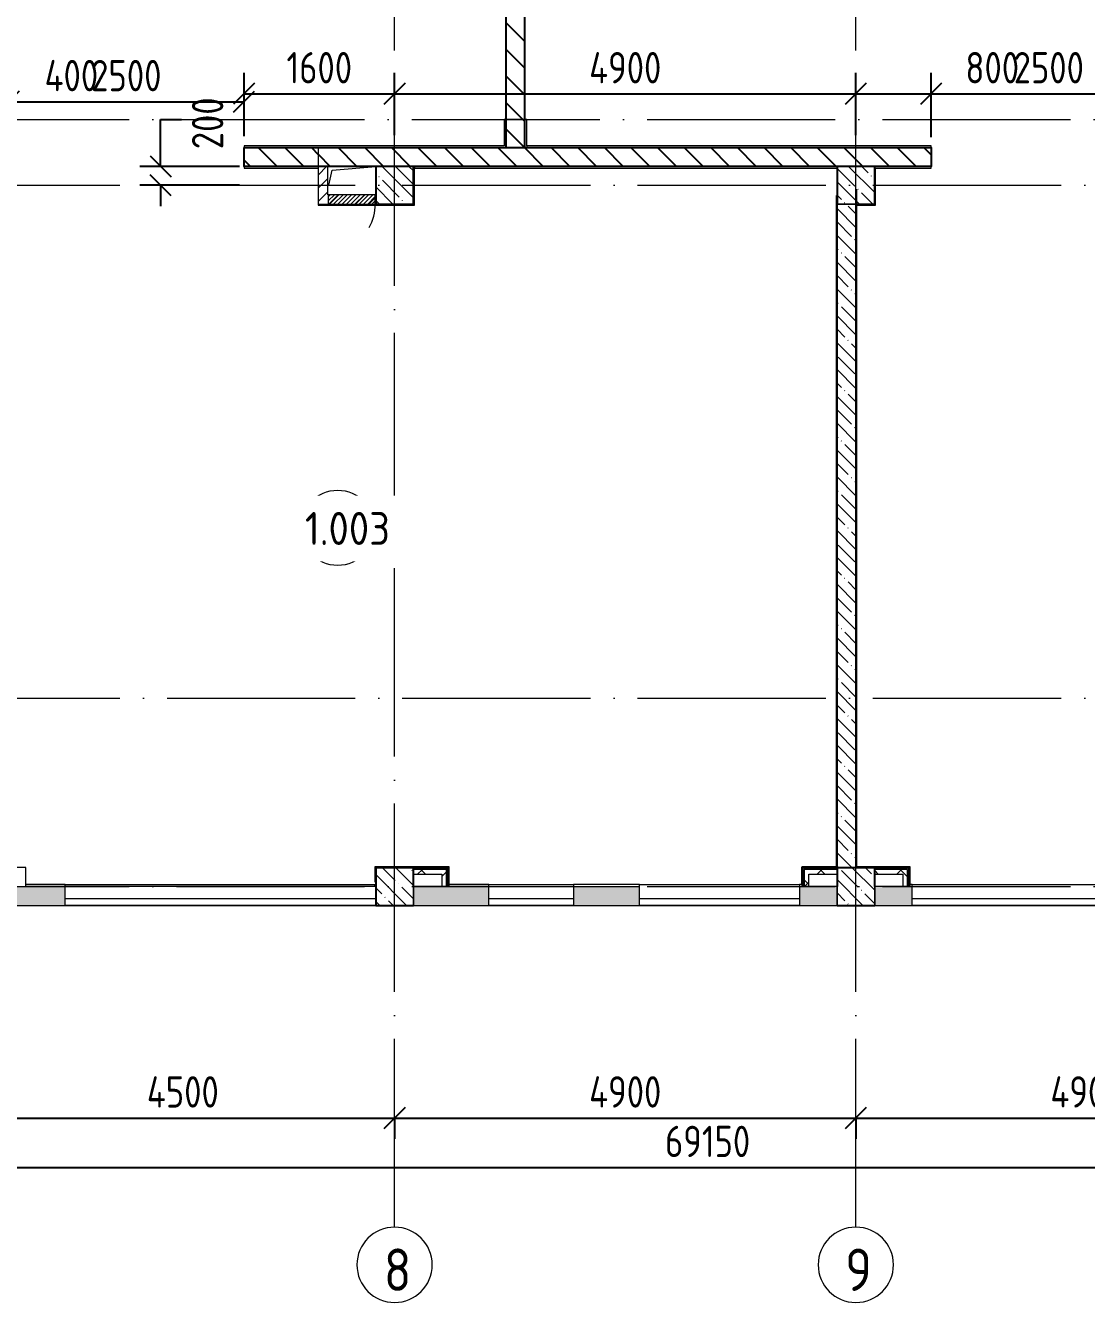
# Model space of a CAD drawing. Header units: millimetres. Extents: x -68946 to 288321, y -402657 to 324925.
# Drawn here: x 27329 to 38600, y 39106 to 52672 of the extents above; entities that cross this region are included whole.
import ezdxf

# ---------------------------------------------------------------- set-up
doc = ezdxf.new("R2010")
doc.units = ezdxf.units.MM
doc.linetypes.add('ADSK_Линия сетки', pattern=[2500, 2000, -250, 0, -250])
doc.layers.get('Defpoints').update_dxf_attribs({"color": 250})
for name, color, linetype, lineweight in [('A-____-____-DIMS', 250, 'Continuous', 9), ('A-AREA-____-IDEN', 250, 'Continuous', 9), ('A-DETL-GENF-OTLN', 250, 'Continuous', 5), ('A-DOOR-____-MCUT', 250, 'Continuous', 5), ('A-DOOR-____-OTLN', 250, 'Continuous', 5), ('A-GLAZ-____-MCUT', 250, 'Continuous', 9), ('A-GLAZ-____-OTLN', 250, 'Continuous', 5), ('A-WALL-____-MCUT', 250, 'Continuous', 13), ('A-WALL-____-PATT', 250, 'Continuous', 13), ('A-WALL-FNSH-MCUT', 250, 'Continuous', 13), ('I-WALL-____-OTLN', 250, 'Continuous', 9), ('S-COLS-____-MCUT', 250, 'Continuous', 25), ('S-COLS-____-OTLN', 250, 'Continuous', 9), ('S-GRID-____-IDEN', 250, 'Continuous', 9), ('S-GRID-____-OTLN', 250, 'Continuous', 9)]:
    doc.layers.add(name, color=color, linetype=linetype, lineweight=lineweight)
doc.styles.add('GOST Common', font='', dxfattribs={"width": 0.9, "height": 350})
doc.styles.add('ISOCPEUR_1', font='isocpeur.ttf', dxfattribs={"width": 0.9, "height": 250})
doc.styles.get("Standard").update_dxf_attribs({"font": 'ГОСТ тип А.ttf'})
doc.styles.get('GOST Common').set_extended_font_data('GOST Common')
doc.dimstyles.new('А3', dxfattribs={"dimtxt": 333, "dimasz": 222, "dimexe": 222, "dimexo": 111, "dimgap": 111, "dimtad": 1, "dimtoh": 1, "dimdec": 0, "dimrnd": 0.0015, "dimzin": 0, "dimdsep": 46, "dimtxsty": 'Standard', "dimblk": 'OBLIQUE', "dimcen": 0, "dimclrd": 7, "dimclre": 7, "dimclrt": 7, "dimadec": 0, "dimazin": 0, "dimtfac": 1, "dimtdec": 0, "dimtofl": 0, "dimtmove": 0, "dimatfit": 3, "dimfxl": 1, "dimtolj": 1, "dimtzin": 0, "dimarcsym": 0})
pattern_1 = [(135, (0, 0), (-141.42136, -141.42136), [])]
pattern_2 = [(45, (0, 0), (-70.71068, 70.71068), [])]
pattern_3 = [(135, (0, 0), (-142.5612, -142.5612), []), (135, (142.56, 0), (-142.5612, -142.5612), [252.016, -50.403, 3.353, -47.05])]
pattern_4 = [(45, (0, 0), (-141.42136, 141.42136), []), (135, (0, 0), (-141.42136, -141.42136), [])]

# ---------------------------------------------------------------- blocks, each defined once
blk = doc.blocks.new('Окно_СКБ_2Ст1 - Окно_СКБ_2Ст_3300_ОК1-29020644-Кладочный план на отм_ 0_000_ Секция 1_')
at = {"layer": 'A-GLAZ-____-MCUT'}
for p, q in [((-1650, -125), (1650, -125)), ((-1650, -195), (1650, -195))]:
    blk.add_line(p, q, dxfattribs=at)
at = {"layer": 'A-GLAZ-____-OTLN'}
for p, q in [((1650, -125), (-1650, -125)), ((-1650, -195), (1650, -195))]:
    blk.add_line(p, q, dxfattribs=at)
blk = doc.blocks.new('Окно_СКБ_2Ст1 - Окно_СКБ_2Ст_3300_ОК1-V1-Кладочный план на отм_ 0_000_ Секция 1_')
at = {"layer": 'A-GLAZ-____-MCUT'}
for p, q in [((-1650, -125), (1650, -125)), ((-1650, -195), (1650, -195))]:
    blk.add_line(p, q, dxfattribs=at)
at = {"layer": 'A-GLAZ-____-OTLN'}
for p, q in [((1650, -125), (-1650, -125)), ((-1650, -195), (1650, -195))]:
    blk.add_line(p, q, dxfattribs=at)
blk = doc.blocks.new('Окно_СКБ_1Ст1 - 120_Окно_СКБ_1Ст_900_ОК3л-29018700-Кладочный план на отм_ 0_000_ Секция 1_')
at = {"layer": 'A-GLAZ-____-MCUT'}
for p, q in [((-450, -125), (450, -125)), ((-450, -195), (450, -195))]:
    blk.add_line(p, q, dxfattribs=at)
at = {"layer": 'A-GLAZ-____-OTLN'}
for p, q in [((450, -125), (-450, -125)), ((-450, -195), (450, -195))]:
    blk.add_line(p, q, dxfattribs=at)
blk = doc.blocks.new('Окно_СКБ_1Ст1 - 120_Окно_СКБ_1Ст_1700_ОК19Л-29018918-Кладочный план на отм_ 0_000_ Секция 1_')
at = {"layer": 'A-GLAZ-____-MCUT'}
for p, q in [((-850, -125), (850, -125)), ((-850, -195), (850, -195))]:
    blk.add_line(p, q, dxfattribs=at)
at = {"layer": 'A-GLAZ-____-OTLN'}
for p, q in [((850, -125), (-850, -125)), ((-850, -195), (850, -195))]:
    blk.add_line(p, q, dxfattribs=at)
blk = doc.blocks.new('BSC_Колонна _Прямоугольная - 400x400-V10-Кладочный план на отм_ 0_000_ Секция 1_')
at = {"layer": 'S-COLS-____-OTLN', "lineweight": 5}
h = blk.add_hatch(dxfattribs=at)
h.set_pattern_fill('FP_17', color=256, style=0, pattern_type=2)
h.set_pattern_definition([(135, (-31249.98, -50975), (-142.5619, -142.5619), []), (135, (-31107.42, -50975), (-142.5619, -142.5619), [252.016, -50.403, 3.353, -47.05])])
h.paths.add_polyline_path([(-200, -200), (200, -200), (200, 200), (-200, 200)])
at = {"layer": 'S-COLS-____-MCUT'}
for p, q in [((200, 200), (-200, 200)), ((-200, 200), (-200, -200)), ((200, -200), (200, 200)), ((-200, -200), (200, -200))]:
    blk.add_line(p, q, dxfattribs=at)
blk = doc.blocks.new('_Wn_-As_OpeningMEP_floor__Rectangular - _Wn_-As_OpeningMEP_floor__Rectangular-32466847-Кладочный план на отм_ 0_000_ Секция 1_')
at = {"layer": 'A-DETL-GENF-OTLN'}
for p, q in [((-212, 112), (250, 150)), ((-250, -50), (-212, 112))]:
    blk.add_line(p, q, dxfattribs=at)
blk = doc.blocks.new('АР_Люк - ЛРС_ВК_500х400_наружный_NCS S 1000-N-42722041-Кладочный план на отм_ 0_000_ Секция 1_')
at = {"layer": 'A-DOOR-____-OTLN'}
h = blk.add_hatch(dxfattribs=at)
h.set_pattern_fill('FP_29', color=256, style=0, pattern_type=2)
h.set_pattern_definition([(45, (125, 0), (-22.6274, 22.6274), [])])
h.paths.add_polyline_path([(375, 50), (-125, 50), (-125, -50), (375, -50)])
at = {"layer": 'A-DETL-GENF-OTLN', "lineweight": 9}
for p, q in [((375, 50), (-125, 50)), ((-125, 50), (-125, -50)), ((375, -50), (375, 50)), ((-125, -50), (375, -50))]:
    blk.add_line(p, q, dxfattribs=at)
at = {"layer": 'A-DOOR-____-MCUT'}
blk.add_arc((375, 50), 500, 150, 180, dxfattribs=at)
blk = doc.blocks.new('Ось сетки - Круг_Ø8 мм-39983606-Кладочный план на отм_ 0_000_ Секция 1_')
at = {"layer": 'S-GRID-____-IDEN'}
for start, end in [(360, 180), (180, 360)]:
    blk.add_arc((0, 0), 4, start, end, dxfattribs=at)
blk = doc.blocks.new('_Oblique')
at = {"color": 0, "linetype": 'ByBlock', "lineweight": -2}
blk.add_line((-0.5, -0.5), (0.5, 0.5), dxfattribs=at)
blk = doc.blocks.new('DIMBLOCK13-Кладочный план на отм_ 0_000_ Секция 1_')
at = {"layer": 'A-____-____-DIMS', "color": 7, "lineweight": -2, "transparency": 16777216}
for p, q in [((26750, 41065), (31250, 41065)), ((26750, 41054), (26750, 40843)), ((31250, 41054), (31250, 40843))]:
    blk.add_line(p, q, dxfattribs=at)
at = {"layer": 'Defpoints', "color": 0, "transparency": 16777216}
for p in [(26750, 41165), (31250, 41165), (31250, 41065)]:
    blk.add_point(p, dxfattribs=at)
at = {"layer": 'A-____-____-DIMS', "color": 7, "lineweight": -2, "transparency": 16777216, "xscale": 222, "yscale": 222, "zscale": 222, "rotation": 180}
blk.add_blockref('_Oblique', (26750, 41065), dxfattribs=at)
at = {"layer": 'A-____-____-DIMS', "color": 7, "lineweight": -2, "transparency": 16777216, "xscale": 222, "yscale": 222, "zscale": 222}
blk.add_blockref('_Oblique', (31250, 41065), dxfattribs=at)
at = {"layer": 'A-____-____-DIMS', "color": 7, "transparency": 16777216, "insert": (29000, 41343), "char_height": 333, "width": 2.57, "attachment_point": 5}
blk.add_mtext('\\A1;4500', dxfattribs=at)
blk = doc.blocks.new('DIMBLOCK14-Кладочный план на отм_ 0_000_ Секция 1_')
at = {"layer": 'A-____-____-DIMS', "color": 7, "lineweight": -2, "transparency": 16777216}
for p, q in [((31250, 41065), (36150, 41065)), ((31250, 41054), (31250, 40843)), ((36150, 41054), (36150, 40843))]:
    blk.add_line(p, q, dxfattribs=at)
at = {"layer": 'Defpoints', "color": 0, "transparency": 16777216}
for p in [(31250, 41165), (36150, 41165), (36150, 41065)]:
    blk.add_point(p, dxfattribs=at)
at = {"layer": 'A-____-____-DIMS', "color": 7, "lineweight": -2, "transparency": 16777216, "xscale": 222, "yscale": 222, "zscale": 222, "rotation": 180}
blk.add_blockref('_Oblique', (31250, 41065), dxfattribs=at)
at = {"layer": 'A-____-____-DIMS', "color": 7, "lineweight": -2, "transparency": 16777216, "xscale": 222, "yscale": 222, "zscale": 222}
blk.add_blockref('_Oblique', (36150, 41065), dxfattribs=at)
at = {"layer": 'A-____-____-DIMS', "color": 7, "transparency": 16777216, "insert": (33700, 41343), "char_height": 333, "width": 2.57, "attachment_point": 5}
blk.add_mtext('\\A1;4900', dxfattribs=at)
blk = doc.blocks.new('DIMBLOCK15-Кладочный план на отм_ 0_000_ Секция 1_')
at = {"layer": 'A-____-____-DIMS', "color": 7, "lineweight": -2, "transparency": 16777216}
for p, q in [((36150, 41065), (41050, 41065)), ((36150, 41054), (36150, 40843)), ((41050, 41054), (41050, 40843))]:
    blk.add_line(p, q, dxfattribs=at)
at = {"layer": 'Defpoints', "color": 0, "transparency": 16777216}
for p in [(36150, 41165), (41050, 41165), (41050, 41065)]:
    blk.add_point(p, dxfattribs=at)
at = {"layer": 'A-____-____-DIMS', "color": 7, "lineweight": -2, "transparency": 16777216, "xscale": 222, "yscale": 222, "zscale": 222, "rotation": 180}
blk.add_blockref('_Oblique', (36150, 41065), dxfattribs=at)
at = {"layer": 'A-____-____-DIMS', "color": 7, "lineweight": -2, "transparency": 16777216, "xscale": 222, "yscale": 222, "zscale": 222}
blk.add_blockref('_Oblique', (41050, 41065), dxfattribs=at)
at = {"layer": 'A-____-____-DIMS', "color": 7, "transparency": 16777216, "insert": (38600, 41343), "char_height": 333, "width": 2.57, "attachment_point": 5}
blk.add_mtext('\\A1;4900', dxfattribs=at)
blk = doc.blocks.new('DIMBLOCK22-Кладочный план на отм_ 0_000_ Секция 1_')
at = {"layer": 'A-____-____-DIMS', "color": 7, "lineweight": -2, "transparency": 16777216}
for p, q in [((0, 40540), (69150, 40540)), ((0, 40529), (0, 40318)), ((69150, 40529), (69150, 40318))]:
    blk.add_line(p, q, dxfattribs=at)
at = {"layer": 'Defpoints', "color": 0, "transparency": 16777216}
for p in [(0, 40640), (69150, 40640), (69150, 40540)]:
    blk.add_point(p, dxfattribs=at)
at = {"layer": 'A-____-____-DIMS', "color": 7, "lineweight": -2, "transparency": 16777216, "xscale": 222, "yscale": 222, "zscale": 222, "rotation": 180}
blk.add_blockref('_Oblique', (0, 40540), dxfattribs=at)
at = {"layer": 'A-____-____-DIMS', "color": 7, "lineweight": -2, "transparency": 16777216, "xscale": 222, "yscale": 222, "zscale": 222}
blk.add_blockref('_Oblique', (69150, 40540), dxfattribs=at)
at = {"layer": 'A-____-____-DIMS', "color": 7, "transparency": 16777216, "insert": (34575, 40817), "char_height": 333, "width": 2.92, "attachment_point": 5}
blk.add_mtext('\\A1;69150', dxfattribs=at)
blk = doc.blocks.new('AAR_СКБ_Марка_Помещения - Номер-17325395-Кладочный план на отм_ 0_000_ Секция 1_')
at = {"layer": 'A-AREA-____-IDEN'}
blk.add_circle((0, 1.5), 4, dxfattribs=at)
blk = doc.blocks.new('DIMBLOCK87-Кладочный план на отм_ 0_000_ Секция 1_')
at = {"layer": 'A-____-____-DIMS', "color": 7, "lineweight": -2, "transparency": 16777216}
for p, q in [((28764, 51175), (28764, 51674)), ((28764, 51674), (28986, 51674)), ((29603, 51175), (28542, 51175)), ((29603, 50975), (28542, 50975)), ((28764, 50975), (28764, 50753))]:
    blk.add_line(p, q, dxfattribs=at)
at = {"layer": 'Defpoints', "color": 0, "transparency": 16777216}
for p in [(28764, 51175), (29714, 51175), (29714, 50975)]:
    blk.add_point(p, dxfattribs=at)
at = {"layer": 'A-____-____-DIMS', "color": 7, "lineweight": -2, "transparency": 16777216, "xscale": 222, "yscale": 222, "zscale": 222}
for p, rotation in [((28764, 51175), 270), ((28764, 50975), 90)]:
    blk.add_blockref('_Oblique', p, dxfattribs=dict(at, rotation=rotation))
at = {"layer": 'A-____-____-DIMS', "color": 7, "transparency": 16777216, "insert": (29097, 51358), "char_height": 333, "width": 1.86, "attachment_point": 1, "rotation": 90, "line_spacing_factor": 1.022761}
blk.add_mtext('\\A1;200', dxfattribs=at)
blk = doc.blocks.new('DIMBLOCK281-Кладочный план на отм_ 0_000_ Секция 1_')
at = {"layer": 'A-____-____-DIMS', "color": 7, "lineweight": -2, "transparency": 16777216}
for p, q in [((29650, 51973), (29650, 52169)), ((31250, 51506), (31250, 52169)), ((29650, 51947), (31250, 51947))]:
    blk.add_line(p, q, dxfattribs=at)
at = {"layer": 'Defpoints', "color": 0, "transparency": 16777216}
for p in [(29650, 51862), (31250, 51947), (31250, 51395)]:
    blk.add_point(p, dxfattribs=at)
at = {"layer": 'A-____-____-DIMS', "color": 7, "lineweight": -2, "transparency": 16777216, "xscale": 222, "yscale": 222, "zscale": 222, "rotation": 180}
blk.add_blockref('_Oblique', (29650, 51947), dxfattribs=at)
at = {"layer": 'A-____-____-DIMS', "color": 7, "lineweight": -2, "transparency": 16777216, "xscale": 222, "yscale": 222, "zscale": 222}
blk.add_blockref('_Oblique', (31250, 51947), dxfattribs=at)
at = {"layer": 'A-____-____-DIMS', "color": 7, "transparency": 16777216, "insert": (30450, 52224), "char_height": 333, "width": 2.3, "attachment_point": 5}
blk.add_mtext('\\A1;1600', dxfattribs=at)
blk = doc.blocks.new('*D618')
at = {"layer": 'A-____-____-DIMS', "color": 7, "lineweight": -2, "transparency": 16777216}
for p, q in [((26750, 51486), (26750, 52084)), ((27150, 51506), (27150, 52084)), ((26750, 51862), (27150, 51862)), ((27150, 51862), (28260, 51862))]:
    blk.add_line(p, q, dxfattribs=at)
at = {"layer": 'Defpoints', "color": 0, "transparency": 16777216}
for p in [(27150, 51862), (26750, 51375), (27150, 51395)]:
    blk.add_point(p, dxfattribs=at)
at = {"layer": 'A-____-____-DIMS', "color": 7, "lineweight": -2, "transparency": 16777216, "xscale": 222, "yscale": 222, "zscale": 222, "rotation": 180}
blk.add_blockref('_Oblique', (26750, 51862), dxfattribs=at)
at = {"layer": 'A-____-____-DIMS', "color": 7, "lineweight": -2, "transparency": 16777216, "xscale": 222, "yscale": 222, "zscale": 222}
blk.add_blockref('_Oblique', (27150, 51862), dxfattribs=at)
at = {"layer": 'A-____-____-DIMS', "color": 7, "transparency": 16777216, "insert": (27816, 52140), "char_height": 333, "attachment_point": 5}
blk.add_mtext('\\A1;400', dxfattribs=at)
blk = doc.blocks.new('*D619')
at = {"layer": 'A-____-____-DIMS', "color": 7, "lineweight": -2, "transparency": 16777216}
for p, q in [((27150, 51506), (27150, 52084)), ((29650, 51496), (29650, 52084)), ((27150, 51862), (29650, 51862))]:
    blk.add_line(p, q, dxfattribs=at)
at = {"layer": 'Defpoints', "color": 0, "transparency": 16777216}
for p in [(29650, 51862), (27150, 51395), (29650, 51385)]:
    blk.add_point(p, dxfattribs=at)
at = {"layer": 'A-____-____-DIMS', "color": 7, "lineweight": -2, "transparency": 16777216, "xscale": 222, "yscale": 222, "zscale": 222, "rotation": 180}
blk.add_blockref('_Oblique', (27150, 51862), dxfattribs=at)
at = {"layer": 'A-____-____-DIMS', "color": 7, "lineweight": -2, "transparency": 16777216, "xscale": 222, "yscale": 222, "zscale": 222}
blk.add_blockref('_Oblique', (29650, 51862), dxfattribs=at)
at = {"layer": 'A-____-____-DIMS', "color": 7, "transparency": 16777216, "insert": (28400, 52140), "char_height": 333, "attachment_point": 5}
blk.add_mtext('\\A1;2500', dxfattribs=at)
blk = doc.blocks.new('*D620')
at = {"layer": 'A-____-____-DIMS', "color": 7, "lineweight": -2, "transparency": 16777216}
for p, q in [((31250, 51506), (31250, 52169)), ((36150, 51506), (36150, 52169)), ((31250, 51947), (36150, 51947))]:
    blk.add_line(p, q, dxfattribs=at)
at = {"layer": 'Defpoints', "color": 0, "transparency": 16777216}
for p in [(36150, 51947), (31250, 51395), (36150, 51395)]:
    blk.add_point(p, dxfattribs=at)
at = {"layer": 'A-____-____-DIMS', "color": 7, "lineweight": -2, "transparency": 16777216, "xscale": 222, "yscale": 222, "zscale": 222, "rotation": 180}
blk.add_blockref('_Oblique', (31250, 51947), dxfattribs=at)
at = {"layer": 'A-____-____-DIMS', "color": 7, "lineweight": -2, "transparency": 16777216, "xscale": 222, "yscale": 222, "zscale": 222}
blk.add_blockref('_Oblique', (36150, 51947), dxfattribs=at)
at = {"layer": 'A-____-____-DIMS', "color": 7, "transparency": 16777216, "insert": (33700, 52224), "char_height": 333, "attachment_point": 5}
blk.add_mtext('\\A1;4900', dxfattribs=at)
blk = doc.blocks.new('*D621')
at = {"layer": 'A-____-____-DIMS', "color": 7, "lineweight": -2, "transparency": 16777216}
for p, q in [((36150, 51506), (36150, 52169)), ((36950, 51486), (36950, 52169)), ((36150, 51947), (36950, 51947)), ((36950, 51947), (38027, 51947))]:
    blk.add_line(p, q, dxfattribs=at)
at = {"layer": 'Defpoints', "color": 0, "transparency": 16777216}
for p in [(36950, 51947), (36150, 51395), (36950, 51375)]:
    blk.add_point(p, dxfattribs=at)
at = {"layer": 'A-____-____-DIMS', "color": 7, "lineweight": -2, "transparency": 16777216, "xscale": 222, "yscale": 222, "zscale": 222, "rotation": 180}
blk.add_blockref('_Oblique', (36150, 51947), dxfattribs=at)
at = {"layer": 'A-____-____-DIMS', "color": 7, "lineweight": -2, "transparency": 16777216, "xscale": 222, "yscale": 222, "zscale": 222}
blk.add_blockref('_Oblique', (36950, 51947), dxfattribs=at)
at = {"layer": 'A-____-____-DIMS', "color": 7, "transparency": 16777216, "insert": (37599, 52224), "char_height": 333, "attachment_point": 5}
blk.add_mtext('\\A1;800', dxfattribs=at)
blk = doc.blocks.new('*D622')
at = {"layer": 'A-____-____-DIMS', "color": 7, "lineweight": -2, "transparency": 16777216}
for p, q in [((36950, 51486), (36950, 52169)), ((39450, 51506), (39450, 52169)), ((36950, 51947), (39450, 51947))]:
    blk.add_line(p, q, dxfattribs=at)
at = {"layer": 'Defpoints', "color": 0, "transparency": 16777216}
for p in [(39450, 51947), (36950, 51375), (39450, 51395)]:
    blk.add_point(p, dxfattribs=at)
at = {"layer": 'A-____-____-DIMS', "color": 7, "lineweight": -2, "transparency": 16777216, "xscale": 222, "yscale": 222, "zscale": 222, "rotation": 180}
blk.add_blockref('_Oblique', (36950, 51947), dxfattribs=at)
at = {"layer": 'A-____-____-DIMS', "color": 7, "lineweight": -2, "transparency": 16777216, "xscale": 222, "yscale": 222, "zscale": 222}
blk.add_blockref('_Oblique', (39450, 51947), dxfattribs=at)
at = {"layer": 'A-____-____-DIMS', "color": 7, "transparency": 16777216, "insert": (38200, 52224), "char_height": 333, "attachment_point": 5}
blk.add_mtext('\\A1;2500', dxfattribs=at)

msp = doc.modelspace()

# ---------------------------------------------------------------- hatches: boundary and pattern name
h = msp.add_hatch()
h.set_pattern_fill('FP_1', color=256, style=0, pattern_type=2)
h.set_pattern_definition([(135, (4e-12, 1e-09), (-141.42136, -141.42136), [])])
h.paths.add_polyline_path([(32435, 51375), (32635, 51375), (32635, 54375.0003), (32435, 54375.0003), (32435, 51645.0003)])
h.paths.add_polyline_path([(32635, 54375.0003), (32635, 54675.0006), (32435, 54675.0006), (32435, 54375.0003)])
h = msp.add_hatch()
h.set_pattern_fill('FP_1', color=256, style=0, pattern_type=2)
h.set_pattern_definition(pattern_1)
h.paths.add_polyline_path([(34257.4781, 51175), (34259.9781, 51175), (34259.9781, 51375), (30439.9781, 51375), (30439.9781, 51175), (34116.5005, 51175)])
h.paths.add_polyline_path([(30438.9781, 51175), (30438.9781, 51375), (29650, 51375), (29650, 51175), (29718.4065, 51175)])
h.paths.add_polyline_path([(26969.9781, 51175), (27150, 51175), (27150, 51375), (26549.9781, 51375), (26549.9781, 51175), (26949.9781, 51175)])
h = msp.add_hatch()
h.set_pattern_fill('FP_1', color=256, style=0, pattern_type=2)
h.set_pattern_definition(pattern_1)
h.paths.add_polyline_path([(45150, 51175), (45150, 51375), (39449.9781, 51375), (39449.9781, 51175), (42912.6886, 51175)])
h.paths.add_polyline_path([(36315.5475, 51175), (36949.9781, 51175), (36949.9781, 51375), (34259.9781, 51375), (34259.9781, 51175)])
at = {"layer": 'A-WALL-____-PATT', "lineweight": 15}
h = msp.add_hatch(dxfattribs=at)
h.set_pattern_fill('FP_1', color=5, style=0, pattern_type=2)
h.set_pattern_definition(pattern_1)
h.paths.add_polyline_path([(32635, 51375), (32635, 51675.0003), (32435, 51675.0003), (32435, 51375)])
h.paths.add_polyline_path([(32635, 54375.0003), (32635, 54675.0006), (32435, 54675.0006), (32435, 54375.0003)])
h = msp.add_hatch(dxfattribs=at)
h.set_pattern_fill('FP_6', color=94, style=0, pattern_type=2)
h.set_pattern_definition(pattern_2)
h.paths.add_polyline_path([(30439.9781, 50775), (30539.9781, 50775), (30539.9781, 51175), (30439.9781, 51175), (30439.9781, 51155)])
h = msp.add_hatch(dxfattribs=at)
h.set_pattern_fill('FP_6', color=94, style=0, pattern_type=2)
h.set_pattern_definition(pattern_2)
h.paths.add_polyline_path([(30817.93, 50775), (31049.9781, 50775.4375), (31049.9781, 50875), (30539.9781, 50875), (30539.9781, 50775), (30544.989, 50775)])
h = msp.add_hatch(dxfattribs=at)
h.set_pattern_fill('FP_8', color=256, style=0, pattern_type=2)
h.set_pattern_definition(pattern_3)
h.paths.add_polyline_path([(35950, 43725.0355), (36150, 43725.0355), (36150, 50775), (35950, 50775), (35950, 44292.4522)])
h = msp.add_hatch(dxfattribs=at)
h.set_pattern_fill('FP_28', color=42, style=0, pattern_type=2)
h.set_pattern_definition(pattern_4)
h.paths.add_polyline_path([(31752.5812, 43657), (31752.5812, 43707), (31449.9781, 43707), (31449.9781, 43657), (31642.5726, 43657)])
h = msp.add_hatch(dxfattribs=at)
h.set_pattern_fill('FP_28', color=42, style=0, pattern_type=2)
h.set_pattern_definition(pattern_4)
h.paths.add_polyline_path([(31802.5812, 43525.0006), (31802.5812, 43707), (31752.5812, 43707), (31752.5812, 43525.0006)])
h = msp.add_hatch(dxfattribs=at)
h.set_pattern_fill('FP_28', color=42, style=0, pattern_type=2)
h.set_pattern_definition(pattern_4)
h.paths.add_polyline_path([(35650, 43525.0006), (35650, 43707.0355), (35600, 43707.0355), (35600, 43525.0006)])
h = msp.add_hatch(dxfattribs=at)
h.set_pattern_fill('FP_28', color=42, style=0, pattern_type=2)
h.set_pattern_definition(pattern_4)
h.paths.add_polyline_path([(35650, 43657.0355), (35949.9781, 43657.0355), (35949.9781, 43707.0355), (35650, 43707.0355)])
h = msp.add_hatch(dxfattribs=at)
h.set_pattern_fill('FP_28', color=42, style=0, pattern_type=2)
h.set_pattern_definition(pattern_4)
h.paths.add_polyline_path([(36650, 43657), (36650, 43707), (36349.9781, 43707), (36349.9781, 43657), (36590.4284, 43657)])
h = msp.add_hatch(dxfattribs=at)
h.set_pattern_fill('FP_28', color=42, style=0, pattern_type=2)
h.set_pattern_definition(pattern_4)
h.paths.add_polyline_path([(36700, 43525.0006), (36700, 43707), (36650, 43707), (36650, 43525.0006)])
h = msp.add_hatch(dxfattribs=at)
h.set_pattern_fill('FP_9', color=256, style=0, pattern_type=2)
h.set_pattern_definition([(50, (0, 0), (364.3679, -31.8783), [38.1, -419.1]), (355, (0, 0), (-70.4859, 382.1133), [30.48, -335.28]), (100.451, (30.36, -2.66), (293.885, 350.2334), [32.38, -356.18]), (46.184, (0, 101.6), (542.1585, -84.0858), [57.15, -628.65]), (96.636, (45.2, 94.6), (474.805, 494.8554), [48.57, -534.27]), (351.184, (0, 101.6), (474.81, 494.85), [45.72, -502.92]), (21, (50.8, 76.2), (303.2285, -204.5305), [38.1, -419.1]), (326, (50.8, 76.2), (123.6039, 368.376), [30.48, -335.28]), (71.451, (76.07, 59.16), (426.8341, 163.8427), [32.38, -356.18]), (37.5, (0, 0), (6.17665, 169.11015), [16.764, -314.452, 16.764, -323.596, -336.55]), (37.5, (0, 0), (6.17665, 169.11015), [-671.576, 16.764, -319.786]), (7.5, (0, 0), (133.63888, 200.3615), [16.764, -177.292, 16.764, -306.832, -128.27]), (7.5, (0, 0), (133.63888, 200.3615), [-517.652, 16.764, -111.506]), (327.5, (-113.28, 0), (271.18182, -11.45836), [16.764, -110.236, 16.764, -379.476, -525.78]), (327.5, (-113.28, 0), (271.18182, -11.45836), [-523.24, 16.764, -509.016]), (317.5, (-164.08, 0), (296.2585, 50.85285), [16.764, -148.336, 16.764, -246.38, -373.38]), (317.5, (-164.08, 0), (296.2585, 50.85285), [-428.244, 16.764, -356.616])])
h.paths.add_polyline_path([(54349.9781, 43325.0006), (54349.9781, 43525.0006), (53550, 43525.0006), (53550, 43325.0006)])
h.paths.add_polyline_path([(51708.8766, 43325.0006), (51850, 43325.0006), (51850, 43525.0006), (51150, 43525.0006), (51150, 43325.0006)])
h.paths.add_polyline_path([(49849.9781, 43325.0006), (49849.9781, 43525.0006), (49050, 43525.0006), (49050, 43325.0006)])
h.paths.add_polyline_path([(45349.9781, 43325.0006), (45349.9781, 43525.0006), (44550, 43525.0006), (44550, 43325.0006)])
h.paths.add_polyline_path([(40849.9781, 43325.0006), (40849.9781, 43525.0006), (40050, 43525.0006), (40050, 43325.0006)])
h.paths.add_polyline_path([(36750, 43325.0006), (36750, 43525.0006), (36349.9781, 43525.0006), (36349.9781, 43325.0006)])
h.paths.add_polyline_path([(35550, 43325.0006), (35949.9781, 43325.0006), (35949.9781, 43525.0006), (35550, 43525.0006), (35550, 43458.3234)])
h.paths.add_polyline_path([(33850, 43325.0006), (33850, 43525.0006), (33150, 43525.0006), (33150, 43325.0006)])
h.paths.add_polyline_path([(32250, 43325.0006), (32250, 43525.0006), (31449.9781, 43525.0006), (31449.9781, 43325.0006)])
h.paths.add_polyline_path([(26949.9781, 43325.0006), (27750, 43325.0006), (27750, 43525.0006), (26949.9781, 43525.0006), (26949.9781, 43458.3234)])
h.paths.add_polyline_path([(23250, 43325.0006), (23250, 43525.0006), (22449.9781, 43525.0006), (22449.9781, 43325.0006)])
h.paths.add_polyline_path([(18750, 43325.0006), (18750, 43525.0006), (17949.9781, 43525.0006), (17949.9781, 43325.0006)])
h.paths.add_polyline_path([(15850, 43325.0006), (15850, 43525.0006), (15150, 43525.0006), (15150, 43325.0006)])
h.paths.add_polyline_path([(14250, 43325.0006), (14250, 43525.0006), (13449.9781, 43525.0006), (13449.9781, 43325.0006)])
h.paths.add_polyline_path([(8949.9781, 43325.0006), (9750, 43325.0006), (9750, 43525.0006), (8949.9781, 43525.0006), (8949.9781, 43458.3234)])
h.paths.add_polyline_path([(5250, 43325.0006), (5250, 43525.0006), (4449.9781, 43525.0006), (4449.9781, 43325.0006)])
h.paths.add_polyline_path([(750.0209, 43325.0006), (750.0209, 43525.0006), (199.9781, 43525.0006), (199.9781, 43325.0006)])
at = {"layer": 'I-WALL-____-OTLN'}
h = msp.add_hatch(dxfattribs=at)
h.set_pattern_fill('FP_28', color=30, style=0, pattern_type=2)
h.set_pattern_definition(pattern_4)
h.paths.add_polyline_path([(31642.5726, 43719.5), (31815.0812, 43719.5), (31815.0812, 43732), (31449.9781, 43732), (31449.9781, 43719.5)])
h = msp.add_hatch(dxfattribs=at)
h.set_pattern_fill('FP_28', color=30, style=0, pattern_type=2)
h.set_pattern_definition(pattern_4)
h.paths.add_polyline_path([(31802.5812, 43707), (31802.5812, 43719.5), (31449.9781, 43719.5), (31449.9781, 43707), (31752.5812, 43707)])
h = msp.add_hatch(dxfattribs=at)
h.set_pattern_fill('FP_28', color=30, style=0, pattern_type=2)
h.set_pattern_definition(pattern_4)
h.paths.add_polyline_path([(31802.5812, 43525.0006), (31815.0812, 43525.0006), (31815.0812, 43719.5), (31802.5812, 43719.5), (31802.5812, 43707)])
h = msp.add_hatch(dxfattribs=at)
h.set_pattern_fill('FP_28', color=30, style=0, pattern_type=2)
h.set_pattern_definition(pattern_4)
h.paths.add_polyline_path([(31815.0812, 43525.0006), (31827.5812, 43525.0006), (31827.5812, 43732), (31815.0812, 43732), (31815.0812, 43557.1348)])
h = msp.add_hatch(dxfattribs=at)
h.set_pattern_fill('FP_28', color=30, style=0, pattern_type=2)
h.set_pattern_definition(pattern_4)
h.paths.add_polyline_path([(35575, 43525.0006), (35587.5, 43525.0006), (35587.5, 43732.0355), (35575, 43732.0355), (35575, 43545.0006)])
h = msp.add_hatch(dxfattribs=at)
h.set_pattern_fill('FP_28', color=30, style=0, pattern_type=2)
h.set_pattern_definition(pattern_4)
h.paths.add_polyline_path([(35765.7858, 43719.5355), (35949.9781, 43719.5355), (35949.9781, 43732.0355), (35587.5, 43732.0355), (35587.5, 43719.5355), (35650, 43719.5355)])
h = msp.add_hatch(dxfattribs=at)
h.set_pattern_fill('FP_28', color=30, style=0, pattern_type=2)
h.set_pattern_definition(pattern_4)
h.paths.add_polyline_path([(35587.5, 43525.0006), (35600, 43525.0006), (35600, 43719.5355), (35587.5, 43719.5355)])
h = msp.add_hatch(dxfattribs=at)
h.set_pattern_fill('FP_28', color=30, style=0, pattern_type=2)
h.set_pattern_definition(pattern_4)
h.paths.add_polyline_path([(35765.7858, 43707.0355), (35949.9781, 43707.0355), (35949.9781, 43719.5355), (35600, 43719.5355), (35600, 43707.0355), (35650, 43707.0355)])
h = msp.add_hatch(dxfattribs=at)
h.set_pattern_fill('FP_28', color=30, style=0, pattern_type=2)
h.set_pattern_definition(pattern_4)
h.paths.add_polyline_path([(36650, 43719.5), (36712.5, 43719.5), (36712.5, 43732), (36349.9781, 43732), (36349.9781, 43719.5), (36590.4284, 43719.5)])
h = msp.add_hatch(dxfattribs=at)
h.set_pattern_fill('FP_28', color=30, style=0, pattern_type=2)
h.set_pattern_definition(pattern_4)
h.paths.add_polyline_path([(36349.9781, 43707), (36700, 43707), (36700, 43719.5), (36349.9781, 43719.5)])
h = msp.add_hatch(dxfattribs=at)
h.set_pattern_fill('FP_28', color=30, style=0, pattern_type=2)
h.set_pattern_definition(pattern_4)
h.paths.add_polyline_path([(36712.5, 43525.0006), (36712.5, 43719.5), (36700, 43719.5), (36700, 43525.0006)])
h = msp.add_hatch(dxfattribs=at)
h.set_pattern_fill('FP_28', color=30, style=0, pattern_type=2)
h.set_pattern_definition(pattern_4)
h.paths.add_polyline_path([(36712.5, 43525.0006), (36725, 43525.0006), (36725, 43732), (36712.5, 43732), (36712.5, 43719.5)])
at = {"layer": 'S-COLS-____-OTLN', "lineweight": 5}
h = msp.add_hatch(dxfattribs=at)
h.set_pattern_fill('FP_8', color=256, style=0, pattern_type=2)
h.set_pattern_definition(pattern_3)
h.paths.add_polyline_path([(36150, 50775), (36349.9781, 50775), (36349.9781, 51175), (35949.9781, 51175), (35949.9781, 50775)])
h = msp.add_hatch(dxfattribs=at)
h.set_pattern_fill('FP_8', color=256, style=0, pattern_type=2)
h.set_pattern_definition(pattern_3)
h.paths.add_polyline_path([(31049.9781, 43325), (31449.9781, 43325), (31449.9781, 43725), (31049.9781, 43725), (31049.9781, 43458.3234)])
h = msp.add_hatch(dxfattribs=at)
h.set_pattern_fill('FP_8', color=256, style=0, pattern_type=2)
h.set_pattern_definition(pattern_3)
h.paths.add_polyline_path([(35949.9781, 43325), (36349.9781, 43325), (36349.9781, 43725), (35949.9781, 43725), (35949.9781, 43458.3234)])

# ---------------------------------------------------------------- linework, layer by layer
for p, q in [((32435, 51375), (32435, 54675.0006)), ((32635, 51375), (32635, 54675.0006))]:
    msp.add_line(p, q)
msp.add_lwpolyline([(29650, 51375), (36949.9781, 51375), (36949.9781, 51175), (29650, 51175)], close=True)
at = {"layer": 'A-WALL-____-MCUT', "lineweight": 15}
for p, q in [((32635, 51675.0003), (32435, 51675.0003)), ((32435, 51375), (32435, 51675.0003)), ((32635, 51675.0003), (32635, 51375)), ((29650, 51375), (29650, 51175)), ((29650, 51375), (32435, 51375)), ((30438.9781, 51375), (30438.9781, 50765)), ((30439.9781, 50765), (30439.9781, 51375)), ((35939.9781, 51375), (32635, 51375)), ((32655, 51395), (32655, 51375)), ((36949.9781, 51375), (35949.9781, 51375)), ((36949.9781, 51175), (36949.9781, 51375)), ((31049.9781, 51175), (29650, 51175)), ((30539.9781, 50875), (30539.9781, 51175)), ((31449.9781, 51175), (35949.9781, 51175)), ((31459.9781, 51175), (31459.9781, 51155)), ((36949.9781, 51175), (35949.9781, 51175)), ((36359.9781, 51155), (36349.9781, 51155)), ((31049.9781, 50875), (30539.9781, 50875)), ((30438.9781, 50765), (30439.9781, 50765)), ((30439.9781, 50775), (31049.9781, 50775)), ((35950, 50775), (35950, 43725.0355)), ((36150, 50775), (35950, 50775)), ((36150, 43725.0355), (36150, 50775)), ((27330.5812, 43728), (26949.9781, 43728)), ((27330.5812, 43525), (27330.5812, 43728)), ((31249.9781, 43732), (31249.9781, 43735)), ((31830.5812, 43735), (31249.9781, 43735)), ((31249.9781, 43732), (31827.5812, 43732)), ((31815.0812, 43719.5), (31449.9781, 43719.5)), ((31449.9781, 43707), (31449.9781, 43657)), ((31802.5812, 43707), (31449.9781, 43707)), ((31802.5812, 43525.0006), (31802.5812, 43707)), ((31815.0812, 43525.0006), (31815.0812, 43719.5)), ((31827.5812, 43525.0006), (31827.5812, 43732)), ((31830.5812, 43525.0006), (31830.5812, 43735)), ((35574.5423, 43735.0355), (35574.5423, 43525.0006)), ((35950, 43735.0355), (35574.5423, 43735.0355)), ((35577.5423, 43545.0006), (35577.5423, 43732.0355)), ((35577.5423, 43732.0355), (35949.9781, 43732.0355)), ((35587.5, 43719.5355), (35587.5, 43525.0006)), ((35949.9781, 43719.5355), (35587.5, 43719.5355)), ((35600, 43707.0355), (35600, 43525.0006)), ((35949.9781, 43707.0355), (35600, 43707.0355)), ((35949.9781, 43657.0355), (35949.9781, 43707.0355)), ((35950, 43725.0355), (36150, 43725.0355)), ((36349.9781, 43732), (36349.9781, 43735)), ((36725.5812, 43735), (36349.9781, 43735)), ((36349.9781, 43732), (36722.5812, 43732)), ((36712.5, 43719.5), (36349.9781, 43719.5)), ((36349.9781, 43707), (36349.9781, 43657)), ((36700, 43707), (36349.9781, 43707)), ((36700, 43525.0006), (36700, 43707)), ((36712.5, 43525.0006), (36712.5, 43719.5)), ((36722.5812, 43732), (36722.5812, 43545.0006)), ((36725.5812, 43525.0006), (36725.5812, 43735)), ((31449.9781, 43657), (31752.5812, 43657)), ((31752.5812, 43657), (31752.5812, 43525.0006)), ((35650, 43525.0006), (35650, 43657.0355)), ((35650, 43657.0355), (35949.9781, 43657.0355)), ((36349.9781, 43657), (36650, 43657)), ((36650, 43657), (36650, 43525.0006)), ((27330.5812, 43525.0006), (27327.5812, 43525.0006)), ((27327.5812, 43525), (27330.5812, 43525)), ((27750, 43525.0006), (27330.5812, 43525.0006)), ((27750, 43325.0006), (27750, 43525.0006)), ((32250, 43525.0006), (31449.9781, 43525.0006)), ((31449.9781, 43525.0006), (31449.9781, 43325.0006)), ((32250, 43325.0006), (32250, 43525.0006)), ((33150, 43525.0006), (33850, 43525.0006)), ((33150, 43525.0006), (33150, 43325.0006)), ((33850, 43325.0006), (33850, 43525.0006)), ((35550, 43525.0006), (35574.5423, 43525.0006)), ((35550, 43525.0006), (35550, 43325.0006)), ((35575, 43525.0006), (35574.5423, 43525.0006)), ((35575, 43545.0006), (35577.5423, 43545.0006)), ((35949.9781, 43525.0006), (35575, 43525.0006)), ((35949.9781, 43325.0006), (35949.9781, 43525.0006)), ((36725, 43525.0006), (36349.9781, 43525.0006)), ((36349.9781, 43525.0006), (36349.9781, 43325.0006)), ((36722.5812, 43545.0006), (36725, 43545.0006)), ((36725.5812, 43525.0006), (36725, 43525.0006)), ((36725.5812, 43525.0006), (36750, 43525.0006)), ((36750, 43325.0006), (36750, 43525.0006)), ((26949.9781, 43325.0006), (27750, 43325.0006)), ((31449.9781, 43325.0006), (32250, 43325.0006)), ((33150, 43325.0006), (33850, 43325.0006)), ((35550, 43325.0006), (35949.9781, 43325.0006)), ((36349.9781, 43325.0006), (36750, 43325.0006))]:
    msp.add_line(p, q, dxfattribs=at)
at = {"layer": 'A-WALL-FNSH-MCUT', "lineweight": 15}
for p, q in [((32435, 51675.0003), (32415, 51675.0003)), ((32415, 51675.0003), (32415, 51395)), ((32655, 51675.0003), (32635, 51675.0003)), ((32655, 51395), (32655, 51675.0003)), ((32415, 51395), (29650, 51395)), ((29650, 51395), (29650, 51375)), ((36949.9781, 51395), (32655, 51395)), ((36949.9781, 51375), (36949.9781, 51395)), ((29650, 51175), (29650, 51155)), ((29650, 51155), (30439.9781, 51155)), ((31459.9781, 50765), (31459.9781, 51155)), ((31459.9781, 51155), (35949.9781, 51155)), ((36349.9781, 51175), (36349.9781, 50775)), ((36359.9781, 51155), (36949.9781, 51155)), ((36359.9781, 50765), (36359.9781, 51155)), ((36949.9781, 51155), (36949.9781, 51175)), ((36150, 50925), (36150, 43725)), ((36160, 50925), (36150, 50925)), ((36160, 50775), (36160, 50925)), ((30439.9781, 50765), (31459.9781, 50765)), ((35940, 50865), (35940, 43735.0355)), ((35950, 50775), (35950, 50865)), ((36349.9781, 50775), (36160, 50775)), ((36160, 43735), (36160, 50765)), ((36160, 50765), (36359.9781, 50765)), ((31249.9781, 43735), (31039.9781, 43735)), ((31039.9781, 43735), (31039.9781, 43575.0006)), ((31049.9781, 43725), (31249.9781, 43725)), ((31049.9781, 43575.0006), (31049.9781, 43725)), ((31249.9781, 43725), (31249.9781, 43732)), ((31449.9781, 43732), (31449.9781, 43707)), ((35575, 43732.0355), (35575, 43545.0006)), ((35577.5423, 43732.0355), (35575, 43732.0355)), ((35949.9781, 43707.0355), (35949.9781, 43732.0355)), ((36150, 43725), (36349.9781, 43725)), ((36349.9781, 43735), (36160, 43735)), ((36349.9781, 43725), (36349.9781, 43732)), ((36349.9781, 43725), (36349.9781, 43707)), ((36725, 43732), (36722.5812, 43732)), ((36725, 43545.0006), (36725, 43732)), ((31039.9781, 43575.0006), (31049.9781, 43575.0006)), ((27750, 43545), (27330.5812, 43545)), ((27330.5812, 43525), (27750, 43525)), ((27750, 43525.0006), (27750, 43545)), ((32250, 43545.0006), (31830.5812, 43545.0006)), ((32250, 43525.0006), (32250, 43545.0006)), ((33850, 43545.0006), (33150, 43545.0006)), ((33150, 43545.0006), (33150, 43525.0006)), ((33850, 43525.0006), (33850, 43545.0006)), ((35574.5423, 43545.0006), (35550, 43545.0006)), ((35550, 43545.0006), (35550, 43525.0006)), ((36750, 43545.0006), (36725.5812, 43545.0006)), ((36750, 43525.0006), (36750, 43545.0006))]:
    msp.add_line(p, q, dxfattribs=at)
at = {"layer": 'I-WALL-____-OTLN', "lineweight": 15}
for p, q in [((27750, 43545), (31039.9781, 43545)), ((31039.9781, 43525), (27750, 43525)), ((31039.9781, 43525.0006), (31039.9781, 43535.0006)), ((32250, 43545.0006), (33150, 43545.0006)), ((33850, 43545.0006), (35550, 43545.0006)), ((36750, 43545.0006), (40050, 43545.0006)), ((31049.9781, 43325.0006), (27750, 43325.0006)), ((33150, 43325.0006), (32250, 43325.0006)), ((35550, 43325.0006), (33850, 43325.0006)), ((40050, 43325.0006), (36750, 43325.0006))]:
    msp.add_line(p, q, dxfattribs=at)
at = {"layer": 'S-COLS-____-MCUT'}
for p, q in [((36349.9781, 51175), (35949.9781, 51175)), ((35949.9781, 51175), (35949.9781, 50775)), ((36349.9781, 50775), (36349.9781, 51175)), ((36150, 50775), (36349.9781, 50775)), ((31449.9781, 43725), (31049.9781, 43725)), ((31049.9781, 43725), (31049.9781, 43325)), ((31449.9781, 43525.0006), (31449.9781, 43725)), ((36349.9781, 43725), (35949.9781, 43725)), ((35949.9781, 43725), (35949.9781, 43525.0006)), ((36349.9781, 43525.0006), (36349.9781, 43725)), ((31049.9781, 43325), (31449.9781, 43325)), ((35949.9781, 43325), (36349.9781, 43325))]:
    msp.add_line(p, q, dxfattribs=at)
at = {"layer": 'S-COLS-____-OTLN'}
for p, q in [((35949.9781, 50775), (36150, 50775)), ((31449.9781, 43325), (31449.9781, 43525.0006)), ((35949.9781, 43525.0006), (35949.9781, 43325)), ((36349.9781, 43325), (36349.9781, 43525.0006))]:
    msp.add_line(p, q, dxfattribs=at)
at = {"layer": 'S-GRID-____-OTLN', "linetype": 'ADSK_Линия сетки'}
for p, q in [((31250, 39906.0281), (31250, 61202.0051)), ((36150, 39906.0281), (36150, 61202.0051)), ((-3569.5512, 51675.0006), (72376.0288, 51675.0006)), ((-3669.3683, 50975.0006), (71106.0288, 50975.0006)), ((-3669.3683, 45525.0006), (72376.0288, 45525.0006)), ((-3569.5512, 43525.0006), (72376.0288, 43525.0006))]:
    msp.add_line(p, q, dxfattribs=at)

# ---------------------------------------------------------------- block references
at = {"layer": 'A-AREA-____-IDEN', "xscale": 99.99999999999993, "yscale": 99.99999999999993, "zscale": 99.99999999999993}
msp.add_blockref('AAR_СКБ_Марка_Помещения - Номер-17325395-Кладочный план на отм_ 0_000_ Секция 1_', (30645.1245, 47185.2674), dxfattribs=at)
at = {"layer": 'A-DOOR-____-OTLN', "color": 50, "rotation": 180}
msp.add_blockref('АР_Люк - ЛРС_ВК_500х400_наружный_NCS S 1000-N-42722041-Кладочный план на отм_ 0_000_ Секция 1_', (30919.989, 50825), dxfattribs=at)
at = {"layer": 'A-GLAZ-____-OTLN'}
msp.add_blockref('_Wn_-As_OpeningMEP_floor__Rectangular - _Wn_-As_OpeningMEP_floor__Rectangular-32466847-Кладочный план на отм_ 0_000_ Секция 1_', (30799.9681, 51025.0006), dxfattribs=at)
at = {"layer": 'A-GLAZ-____-OTLN', "rotation": 180}
for name, p in [('Окно_СКБ_2Ст1 - Окно_СКБ_2Ст_3300_ОК1-V1-Кладочный план на отм_ 0_000_ Секция 1_', (29400, 43200.0006)), ('Окно_СКБ_1Ст1 - 120_Окно_СКБ_1Ст_900_ОК3л-29018700-Кладочный план на отм_ 0_000_ Секция 1_', (32700, 43200.0006)), ('Окно_СКБ_1Ст1 - 120_Окно_СКБ_1Ст_1700_ОК19Л-29018918-Кладочный план на отм_ 0_000_ Секция 1_', (34700, 43200.0006)), ('Окно_СКБ_2Ст1 - Окно_СКБ_2Ст_3300_ОК1-29020644-Кладочный план на отм_ 0_000_ Секция 1_', (38400, 43200.0006))]:
    msp.add_blockref(name, p, dxfattribs=at)
at = {"layer": 'S-COLS-____-OTLN'}
msp.add_blockref('BSC_Колонна _Прямоугольная - 400x400-V10-Кладочный план на отм_ 0_000_ Секция 1_', (31249.9781, 50975), dxfattribs=at)
at = {"layer": 'S-GRID-____-IDEN', "xscale": 99.99999999999993, "yscale": 99.99999999999993, "zscale": 99.99999999999993}
for p in [(31250, 39506.0281), (36150, 39506.0281)]:
    msp.add_blockref('Ось сетки - Круг_Ø8 мм-39983606-Кладочный план на отм_ 0_000_ Секция 1_', p, dxfattribs=at)

# ---------------------------------------------------------------- texts
at = {"layer": 'S-GRID-____-IDEN', "color": 18, "true_color": 0x000000, "char_height": 450, "width": 274.177125, "attachment_point": 1, "style": 'GOST Common'}
for s, insert in [('\\fGOST Common|b0|i0|c204|p34|;\\W.9;8', (31136.2193, 39678.5615)), ('\\fGOST Common|b0|i0|c204|p34|;\\W.9;9', (36036.2193, 39678.5615))]:
    msp.add_mtext(s, dxfattribs=dict(at, insert=insert))

# ---------------------------------------------------------------- dimensions: what is measured, and where the dimension line sits
at = {"layer": 'A-____-____-DIMS'}
for base, p1, p2, picture, middle in [((31250, 51946.7165), (29650, 51862.3823), (31250, 51395), 'DIMBLOCK281-Кладочный план на отм_ 0_000_ Секция 1_', (30450, 52224.2165)), ((36150, 51946.7165), (31250, 51395), (36150, 51395), '*D620', (33700, 52224.2165)), ((36949.9781, 51946.7165), (36150, 51395), (36949.9781, 51375), '*D621', (37599.3281, 52224.2165)), ((39449.9781, 51946.7165), (36949.9781, 51375), (39449.9781, 51395), '*D622', (38199.9781, 52224.2165)), ((27150, 51862.2023), (26750, 51375), (27150, 51395), '*D618', (27816, 52139.7023)), ((29650, 51862.2023), (27150, 51395), (29650, 51385), '*D619', (28400, 52139.7023)), ((31250, 41065.3451), (26750, 41165.33), (31250, 41165.33), 'DIMBLOCK13-Кладочный план на отм_ 0_000_ Секция 1_', (29000, 41342.8451)), ((36150, 41065.3451), (31250, 41165.33), (36150, 41165.33), 'DIMBLOCK14-Кладочный план на отм_ 0_000_ Секция 1_', (33700, 41342.8451)), ((41050, 41065.3451), (36150, 41165.33), (41050, 41165.33), 'DIMBLOCK15-Кладочный план на отм_ 0_000_ Секция 1_', (38600, 41342.8451)), ((69150, 40539.7783), (0, 40639.7632), (69150, 40639.7632), 'DIMBLOCK22-Кладочный план на отм_ 0_000_ Секция 1_', (34575, 40817.2783))]:
    dim = msp.add_linear_dim(base=base, p1=p1, p2=p2, dimstyle='А3', dxfattribs=at)
    dim.commit()
    dim.dimension.update_dxf_attribs({"geometry": picture, "text_midpoint": middle})
dim = msp.add_linear_dim(base=(28763.565, 51175), p1=(29713.765, 50975.0006), p2=(29713.765, 51175), angle=90, dimstyle='А3', dxfattribs=at)
dim.commit()
dim.dimension.update_dxf_attribs({"geometry": 'DIMBLOCK87-Кладочный план на отм_ 0_000_ Секция 1_', "text_midpoint": (29318.565, 51674.4326), "dimtype": 160, "text_rotation": 90})

# ---------------------------------------------------------------- next in the draw order: texts
at = {"layer": 'A-AREA-____-IDEN', "insert": (30297.3004, 47503.9979), "char_height": 350, "width": 800.885812, "attachment_point": 1, "style": 'ISOCPEUR_1', "bg_fill": 3, "box_fill_scale": 1.5, "bg_fill_color": 256, "bg_fill_transparency": 0}
msp.add_mtext('1.003', dxfattribs=at)

doc.saveas('drawing.dxf')
